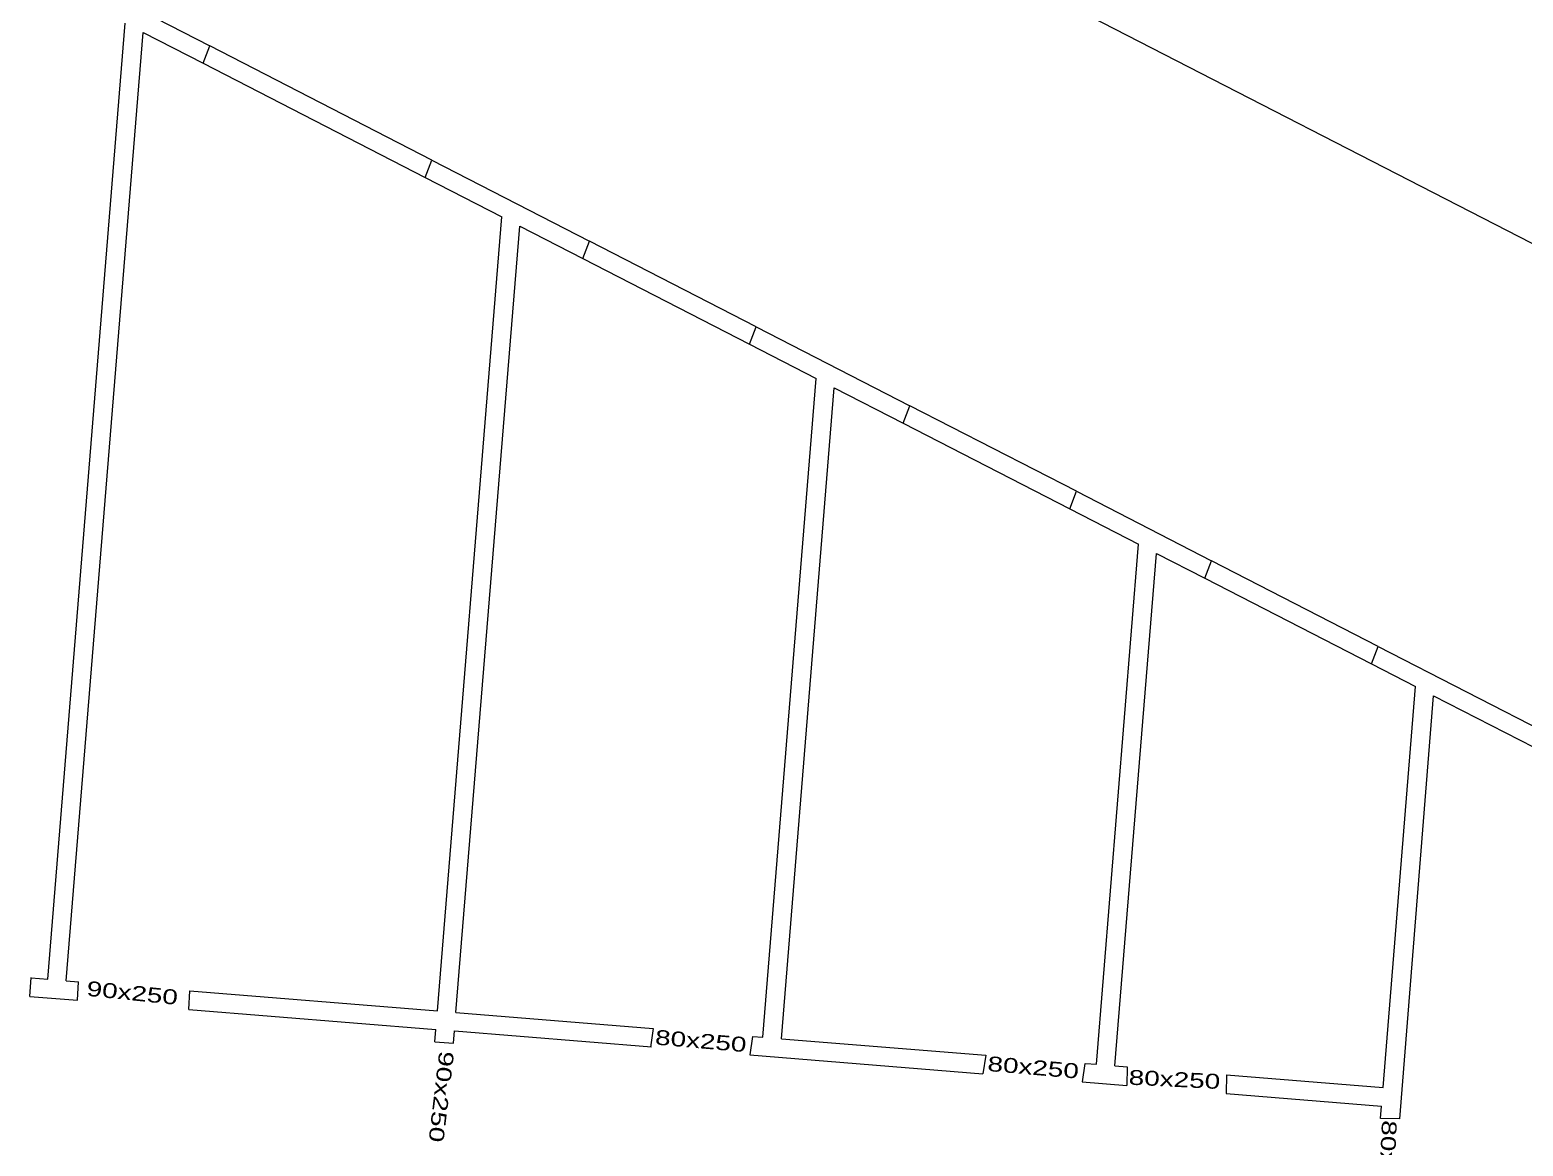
# Model space of a CAD drawing. Header units: inches. Extents: x -18604 to 2753, y -9056 to 3482.
# Drawn here: x -10086 to -8883, y 475 to 1375 of the extents above; entities that cross this region are included whole.
import ezdxf

# ---------------------------------------------------------------- set-up
doc = ezdxf.new("R2010")
doc.units = ezdxf.units.IN
for name, color, linetype in [('ESQUADRIA', 2, 'Continuous'), ('Parede', 6, 'Continuous'), ('TEXTO_AREAS', 146, 'Continuous')]:
    doc.layers.add(name, color=color, linetype=linetype)
doc.styles.add('REGUA100', font='GOTHIC.TTF', dxfattribs={"width": 1.4})

msp = doc.modelspace()

# ---------------------------------------------------------------- linework, layer by layer
msp.add_line((-10044.8, 1803.8, 23.3), (-5831, -362.2, -142.7))
at = {"layer": 'ESQUADRIA'}
for p, q in [((-9761.7, 1269.8, -40.6), (-9940.7, 1361.8, -56.6)), ((-9946.1, 1347.7, -61.2), (-9767.1, 1255.7, -63.7)), ((-9500.5, 1135.5, -20.1), (-9634.7, 1204.5, -32.1)), ((-9640.1, 1190.4, -36.7), (-9505.9, 1121.5, 27.4)), ((-9242.5, 1002.9, -30.3), (-9376.7, 1071.9, -42.2)), ((-9382.1, 1057.8, -46.8), (-9247.9, 988.9, 17.3)), ((-8999.4, 878, -39.8), (-9133.6, 947, -51.8)), ((-9139, 932.9, -56.4), (-9004.8, 863.9, 7.7))]:
    msp.add_line(p, q, dxfattribs=at)
at = {"layer": 'Parede'}
for p, q in [((-10040.9, 1413.3, -16.1), (-9940.7, 1361.8, -20)), ((-10071.2, 609.9, -29.5), (-10008.8, 1380, -29.5)), ((-10056.3, 608.6, -29.5), (-9994.3, 1372.5, -29.5)), ((-9994.3, 1372.5, -29.5), (-9946.1, 1347.7, -29.5)), ((-9946.1, 1347.7, -10), (-9940.7, 1361.8, -56.6)), ((-9767.1, 1255.7, 57.1), (-9761.7, 1269.8, 10.5)), ((-9761.7, 1269.8, -27), (-9634.7, 1204.5, -32.1)), ((-9767.1, 1255.7, -29.5), (-9705.4, 1224, -29.5)), ((-9757.3, 584.4, -29.5), (-9705.4, 1224, -29.5)), ((-9742.3, 583.2, -29.5), (-9691, 1216.6, -29.5)), ((-9691, 1216.6, -30.1), (-9640.1, 1190.4, -32.1)), ((-9640.1, 1190.4, -22.9), (-9634.7, 1204.5, -69.5)), ((-9505.9, 1121.5, 27.4), (-9500.5, 1135.5, -19.1)), ((-9500.5, 1135.5, -37.3), (-9376.7, 1071.9, -42.2)), ((-9505.9, 1121.5, -37.4), (-9452.1, 1093.8, -39.5)), ((-9495.1, 563.1, 63.4), (-9452.1, 1093.8, 63.4)), ((-9480.1, 561.9, 63.4), (-9437.6, 1086.4, 63.4)), ((-9437.6, 1086.4, 53.2), (-9382.1, 1057.8, 29.9)), ((-9382.1, 1057.8, -23.5), (-9376.7, 1071.9, -70)), ((-9247.9, 988.9, 26.9), (-9242.5, 1002.9, -19.7)), ((-9242.5, 1002.9, -47.5), (-9133.6, 947, -51.8)), ((-9247.9, 988.9, -26.5), (-9192.5, 960.3, -49.7)), ((-9226.4, 541.4, 63.4), (-9192.5, 960.3, 63.4)), ((-9211.5, 540.2, 63.4), (-9178, 952.9, 63.4)), ((-9178, 952.9, -50.3), (-9139, 932.9, -51.9)), ((-9139, 932.9, -105.2), (-9133.6, 947, -151.8)), ((-9004.8, 863.9, -54.8), (-8999.4, 878, -101.4)), ((-8999.4, 878, -57.1), (-8857.1, 804.8, -62.7)), ((-9004.8, 863.9, -57.1), (-8969.3, 845.6, -58.5)), ((-8995.5, 522.6, 63.4), (-8969.3, 845.6, 63.4)), ((-8982, 497.5, 63.4), (-8954.8, 838.2, 63.4)), ((-8954.8, 838.2, -59.1), (-8862.6, 790.8, -62.7)), ((-10085.6, 596, -19.8), (-10084.6, 611.2, -19.8)), ((-10084.6, 610.9, 63.4), (-10071.2, 609.9, 63.4)), ((-10056.3, 608.6, 63.4), (-10046.3, 607.8, 63.4)), ((-10047.2, 592.9, 63.4), (-10046.3, 607.8, 63.4)), ((-10085.6, 596, 63.4), (-10047.2, 592.9, 63.4)), ((-9957.5, 585.6, 63.4), (-9956.6, 600.6, 63.4)), ((-9956.6, 600.6, 63.4), (-9757.3, 584.4, 63.4)), ((-9957.5, 585.6, 63.4), (-9758.5, 569.4, 63.4)), ((-9742.3, 583.2, 63.4), (-9583.4, 570.3, 63.4)), ((-9759.3, 559.5, -29.5), (-9758.5, 569.4, -29.5)), ((-9744.3, 558.3, -29.5), (-9743.5, 568.2, -29.5)), ((-9743.5, 568.2, 63.4), (-9584.9, 555.4, 63.4)), ((-9583.4, 570.3, 63.4), (-9585.6, 555.1, 63.4)), ((-9759.3, 559.5, 63.4), (-9744.3, 558.3, 63.4)), ((-9503.5, 563.8, 63.4), (-9505.7, 549, 63.4)), ((-9503.5, 563.8, 63.4), (-9495.1, 563.1, 63.4)), ((-9480.1, 561.9, 63.4), (-9315.6, 548.6, 63.4)), ((-9505.7, 549, 63.4), (-9317.8, 533.7, 63.4)), ((-9315.6, 548.6, 63.4), (-9317.8, 533.7, 63.4)), ((-9235.7, 542.1, 63.4), (-9237.9, 527.3, 63.4)), ((-9235.3, 542.1, 63.4), (-9226.4, 541.4, 63.4)), ((-9211.5, 540.2, 63.4), (-9201.5, 539.3, 63.4)), ((-9201.5, 539.3, 63.4), (-9201.8, 524.3, 63.4)), ((-9121.6, 532.9, 63.4), (-9121.9, 517.8, 63.4)), ((-9121.6, 532.9, 63.4), (-8995.5, 522.6, 63.4)), ((-9237.9, 527.3, 63.4), (-9201.8, 524.3, 63.4)), ((-9121.9, 517.8, 63.4), (-8996.7, 507.7, 63.4)), ((-8997.5, 497.7, 63.4), (-8996.7, 507.7, 63.4)), ((-8982, 497.5, 63.4), (-8997.5, 497.7, 63.4))]:
    msp.add_line(p, q, dxfattribs=at)

# ---------------------------------------------------------------- texts
at = {"layer": 'TEXTO_AREAS', "style": 'REGUA100', "width": 1.4}
for s, rotation, p in [('90x250', 354.2311, (-10040.3, 596.6)), ('80x250', 355.1685, (-9582.3, 557.3, 0)), ('90x250', 263.2076, (-9755.7, 552.5)), ('80x250', 355.1685, (-9314.5, 536, 0)), ('80x250', 357.222, (-9200.6, 525, 0)), ('80x250', 267.308, (-8996.3, 496.5, 0))]:
    msp.add_text(s, height=12, rotation=rotation, dxfattribs=at).set_placement(p)

doc.saveas('drawing.dxf')
